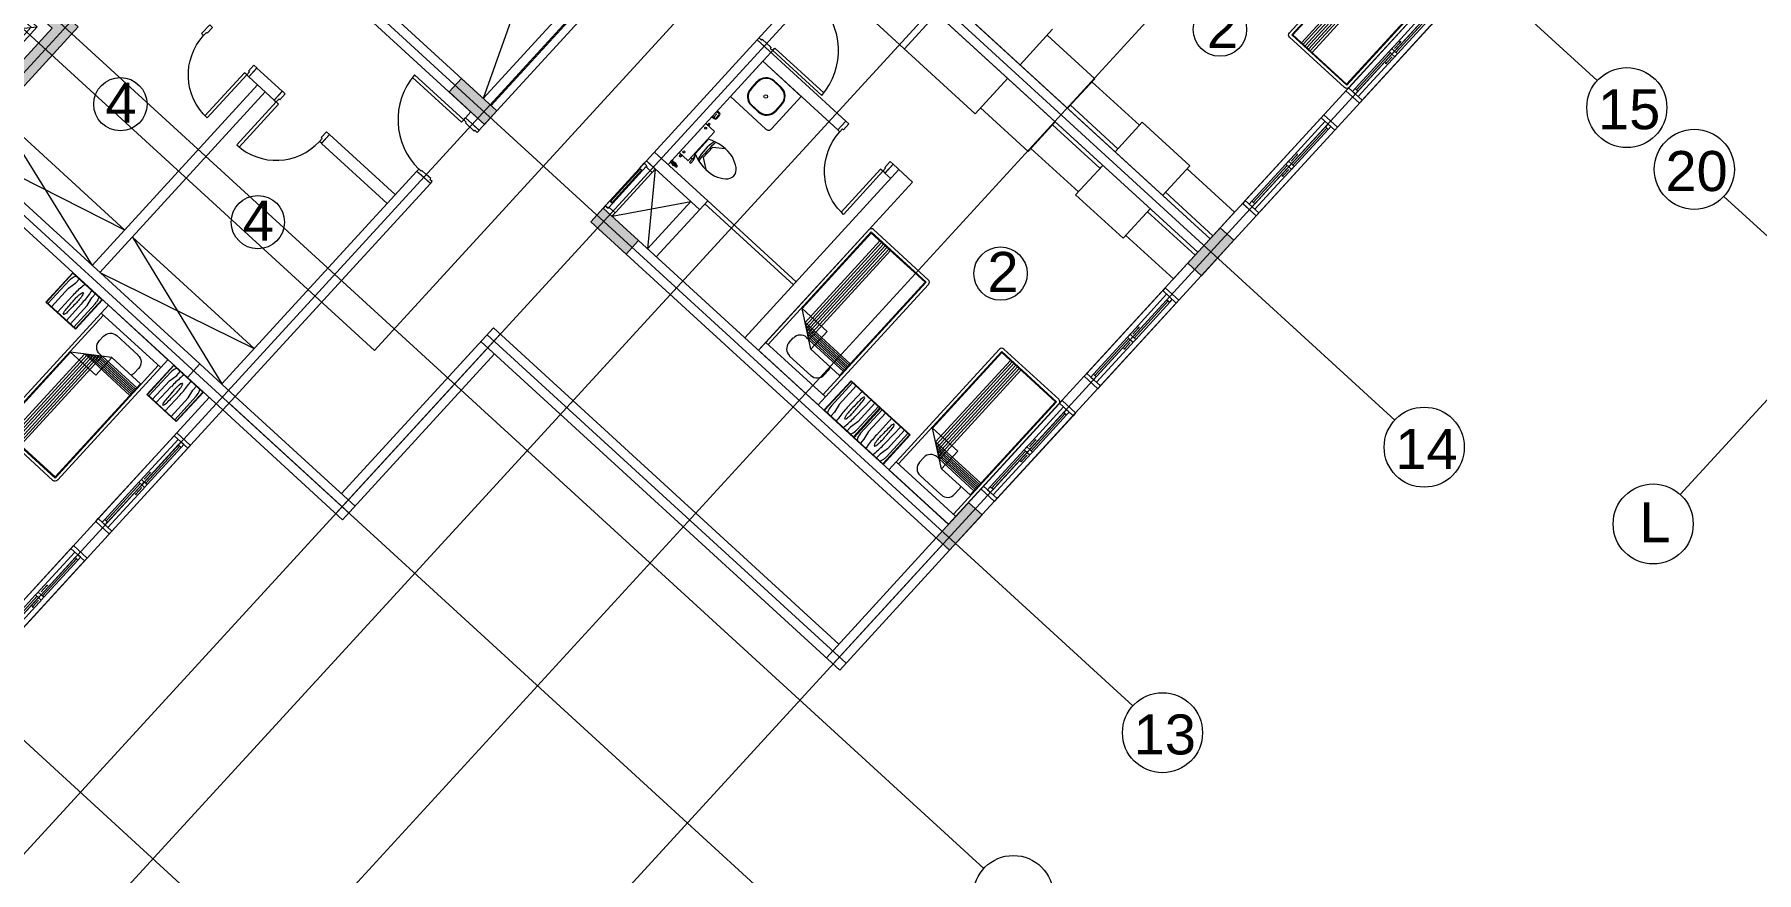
# Model space of a CAD drawing. Header units: metres. Extents: x 750 to 3116, y -341 to 1465.
# Drawn here: x 1608.08 to 1629.59, y 1258.8 to 1269.27 of the extents above; entities that cross this region are included whole.
import ezdxf
from ezdxf.enums import TextEntityAlignment as Align

# ---------------------------------------------------------------- set-up
doc = ezdxf.new("R2010")
doc.units = ezdxf.units.M
for name, color, linetype, lineweight in [('A-Door', 254, 'Continuous', 5), ('Bathroom Door', 252, 'Continuous', 5), ('Bathroom fur', 252, 'Continuous', 5), ('Centre Line', 7, 'Continuous', 13), ('Column', 50, 'Continuous', 20), ('Cutout', 153, 'Continuous', 5), ('Door', 253, 'Continuous', 5), ('Furniture', 44, 'Continuous', 5), ('GUIDE LINE', 7, 'Continuous', 5), ('Hatch', 251, 'Continuous', 5), ('Hidden line', 251, 'Continuous', 5), ('Interior wall', 31, 'Continuous', 13), ('Inverted beam', 252, 'Continuous', 5), ('Railing', 190, 'Continuous', 5), ('Wall ext', 20, 'Continuous', 18), ('WINDOW', 33, 'Continuous', 5)]:
    doc.layers.add(name, color=color, linetype=linetype, lineweight=lineweight)
doc.layers.add('Text', color=7, linetype='Continuous')
doc.styles.get("Standard").update_dxf_attribs({"font": 'arial.ttf'})
doc.styles.add('TEXT-DET', font='simplex.shx', dxfattribs={"width": 0.7})

# ---------------------------------------------------------------- blocks, each defined once
blk = doc.blocks.new('Water Closet')
at = {"layer": 'Bathroom fur', "linetype": 'Continuous', "lineweight": -3}
for p, q in [((1886.331, 447.871), (1886.35, 447.871)), ((1886.364, 447.861), (1886.349, 447.87)), ((1886.364, 447.861), (1886.355, 447.877)), ((1886.364, 447.861), (1886.364, 447.879)), ((1886.364, 447.861), (1886.364, 447.879)), ((1886.364, 447.861), (1886.364, 447.879)), ((1886.364, 447.861), (1886.364, 447.879)), ((1886.364, 447.861), (1886.364, 447.879)), ((1886.364, 447.861), (1886.364, 447.879)), ((1886.364, 447.861), (1886.364, 447.879)), ((1886.364, 447.861), (1886.364, 447.879)), ((1886.364, 447.861), (1886.364, 447.879)), ((1886.364, 447.861), (1886.364, 447.879)), ((1886.364, 447.861), (1886.364, 447.879)), ((1886.364, 447.861), (1886.364, 447.879)), ((1886.364, 447.861), (1886.373, 447.877)), ((1886.364, 447.861), (1886.379, 447.87)), ((1886.378, 447.871), (1886.416, 447.871)), ((1886.416, 447.851), (1886.416, 447.871)), ((1886.331, 447.851), (1886.35, 447.851)), ((1886.364, 447.861), (1886.346, 447.861)), ((1886.364, 447.861), (1886.349, 447.853)), ((1886.364, 447.861), (1886.355, 447.846)), ((1886.364, 447.861), (1886.381, 447.861)), ((1886.364, 447.861), (1886.379, 447.853)), ((1886.364, 447.861), (1886.373, 447.846)), ((1886.364, 447.861), (1886.364, 447.844)), ((1886.378, 447.851), (1886.416, 447.851))]:
    blk.add_line(p, q, dxfattribs=at)
at = {"layer": 'Bathroom fur', "linetype": 'ByBlock'}
for p, q in [((1886.217, 447.662), (1886.217, 447.713)), ((1886.239, 447.713), (1886.217, 447.713)), ((1886.217, 447.662), (1886.232, 447.625)), ((1886.239, 447.608), (1886.239, 447.713)), ((1886.239, 447.666), (1886.264, 447.666)), ((1886.264, 447.23), (1886.264, 447.703)), ((1886.407, 447.713), (1886.274, 447.713)), ((1886.39, 447.724), (1886.365, 447.724)), ((1886.365, 447.724), (1886.365, 447.715)), ((1886.39, 447.715), (1886.365, 447.715)), ((1886.387, 447.744), (1886.368, 447.744)), ((1886.368, 447.744), (1886.368, 447.724)), ((1886.387, 447.744), (1886.387, 447.724)), ((1886.39, 447.724), (1886.39, 447.715)), ((1886.416, 447.23), (1886.416, 447.703)), ((1886.152, 447.554), (1886.027, 447.644)), ((1886.152, 447.379), (1886.152, 447.554)), ((1886.232, 447.625), (1886.239, 447.625)), ((1886.239, 447.608), (1886.264, 447.608)), ((1886.256, 447.343), (1886.256, 447.59)), ((1886.152, 447.379), (1886.027, 447.288)), ((1886.407, 447.22), (1886.274, 447.22)), ((1886.365, 447.208), (1886.365, 447.218)), ((1886.39, 447.218), (1886.365, 447.218)), ((1886.39, 447.208), (1886.365, 447.208)), ((1886.368, 447.189), (1886.368, 447.208)), ((1886.387, 447.189), (1886.368, 447.189)), ((1886.387, 447.189), (1886.387, 447.208)), ((1886.39, 447.208), (1886.39, 447.218))]:
    blk.add_line(p, q, dxfattribs=at)
at = {"layer": 'Bathroom fur'}
for p, q in [((1886.356, 447.031), (1886.356, 447.081)), ((1886.366, 447.031), (1886.366, 447.081)), ((1886.416, 447.106), (1886.381, 447.106)), ((1886.416, 447.096), (1886.381, 447.096)), ((1886.416, 447.016), (1886.381, 447.016)), ((1886.416, 447.006), (1886.381, 447.006))]:
    blk.add_line(p, q, dxfattribs=at)
at = {"layer": 'Bathroom fur', "linetype": 'Continuous', "lineweight": -3}
blk.add_circle((1886.364, 447.861), 0.0175, dxfattribs=at)
at = {"layer": 'Bathroom fur', "linetype": 'ByBlock'}
for centre in [(1886.378, 447.669), (1886.378, 447.264)]:
    blk.add_circle(centre, 0.0123, dxfattribs=at)
at = {"layer": 'Bathroom fur', "linetype": 'Continuous', "lineweight": -3}
blk.add_arc((1886.331, 447.861), 0.01, 90.002, 270, dxfattribs=at)
at = {"layer": 'Bathroom fur', "linetype": 'ByBlock'}
for centre, radius, start, end in [((1886.274, 447.703), 0.00987, 90, 180), ((1886.407, 447.703), 0.00987, 0, 90), ((1885.835, 447.467), 0.119, 126.3794, 233.6206), ((1886.035, 447.208), 0.446, 109.2942, 127.2549), ((1886.017, 447.095), 0.55, 64.2321, 103.6755), ((1884.672, 447.479), 1.501, 353.4552, 5.5271), ((1885.552, 447.472), 0.65, 345.9276, 13.0204), ((1886.041, 447.728), 0.451, 232.2382, 250.1051), ((1886.017, 447.838), 0.55, 256.3245, 295.7679), ((1886.274, 447.23), 0.00987, 180, 270), ((1886.407, 447.23), 0.00987, 270, 0)]:
    blk.add_arc(centre, radius, start, end, dxfattribs=at)
at = {"layer": 'Bathroom fur'}
for centre, radius, start, end in [((1886.381, 447.081), 0.025, 90, 180), ((1886.381, 447.031), 0.025, 180, 270), ((1886.381, 447.081), 0.015, 90, 180), ((1886.381, 447.031), 0.015, 180, 270)]:
    blk.add_arc(centre, radius, start, end, dxfattribs=at)
at = {"layer": 'Bathroom fur', "style": 'TEXT-DET', "width": 0.6}
blk.add_text('1', height=0.06, dxfattribs=at).set_placement((1886.394, 447.07), align=Align.MIDDLE)
blk = doc.blocks.new('Bed')
at = {"layer": 'Furniture', "linetype": 'Continuous'}
for p, q in [((1878.327, 465.952), (1879.337, 465.952)), ((1878.327, 465.817), (1878.327, 465.952)), ((1879.337, 465.952), (1879.337, 465.817)), ((1879.337, 465.817), (1878.327, 465.817)), ((1878.327, 463.909), (1878.327, 465.817)), ((1878.367, 463.909), (1878.367, 465.817)), ((1878.642, 465.742), (1879.002, 465.742)), ((1879.297, 465.817), (1879.297, 463.909)), ((1879.337, 465.817), (1879.337, 463.909)), ((1878.525, 465.544), (1878.525, 465.624)), ((1879.12, 465.624), (1879.12, 465.544)), ((1878.377, 465.499), (1878.862, 465.499)), ((1878.377, 463.919), (1878.377, 465.499)), ((1878.962, 465.429), (1878.377, 465.429)), ((1878.992, 465.407), (1878.377, 465.407)), ((1879.022, 465.386), (1878.377, 465.386)), ((1879.052, 465.365), (1878.377, 465.365)), ((1879.082, 465.344), (1878.377, 465.344)), ((1879.112, 465.323), (1878.377, 465.323)), ((1879.142, 465.302), (1878.377, 465.302)), ((1878.862, 465.499), (1879.287, 465.199)), ((1878.862, 465.199), (1878.862, 465.499)), ((1878.962, 463.919), (1878.962, 465.429)), ((1879.002, 465.427), (1878.965, 465.427)), ((1878.992, 463.919), (1878.992, 465.407)), ((1879.022, 463.919), (1879.022, 465.386)), ((1879.052, 463.919), (1879.052, 465.365)), ((1879.082, 463.919), (1879.082, 465.344)), ((1879.112, 463.919), (1879.112, 465.323)), ((1879.142, 463.919), (1879.142, 465.302)), ((1879.287, 465.199), (1878.862, 465.199)), ((1879.287, 465.199), (1879.287, 463.919)), ((1879.297, 463.909), (1878.367, 463.909)), ((1879.297, 463.869), (1878.367, 463.869)), ((1879.287, 463.919), (1878.377, 463.919))]:
    blk.add_line(p, q, dxfattribs=at)
for centre, radius, start, end in [((1878.642, 465.624), 0.117, 90, 180), ((1879.002, 465.624), 0.117, 360, 90), ((1878.642, 465.544), 0.117, 180.0006, 202.5189), ((1879.002, 465.544), 0.117, 270, 0), ((1878.367, 463.909), 0.04, 180, 270), ((1879.297, 463.909), 0.04, 270, 0)]:
    blk.add_arc(centre, radius, start, end, dxfattribs=at)
blk = doc.blocks.new('Nightstand')
at = {"layer": 'Furniture'}
for p, q in [((1879.838, 464.54), (1879.838, 464.04)), ((1880.338, 464.54), (1879.838, 464.54)), ((1879.843, 464.535), (1879.843, 464.045)), ((1880.333, 464.535), (1879.843, 464.535)), ((1879.869, 464.442), (1879.871, 464.467)), ((1879.869, 464.045), (1879.869, 464.442)), ((1879.929, 464.358), (1879.951, 464.469)), ((1879.951, 464.469), (1879.951, 464.535)), ((1880.074, 464.444), (1880.068, 464.44)), ((1880.08, 464.44), (1880.074, 464.444)), ((1880.226, 464.469), (1880.226, 464.535)), ((1880.248, 464.358), (1880.226, 464.469)), ((1880.308, 464.442), (1880.305, 464.467)), ((1880.308, 464.045), (1880.308, 464.442)), ((1880.333, 464.045), (1880.333, 464.535)), ((1880.338, 464.04), (1880.338, 464.54)), ((1879.929, 464.045), (1879.929, 464.358)), ((1879.997, 464.32), (1879.991, 464.045)), ((1880.147, 464.32), (1880.147, 464.045)), ((1880.248, 464.045), (1880.248, 464.358)), ((1879.838, 464.04), (1880.338, 464.04)), ((1879.843, 464.045), (1880.333, 464.045)), ((1880.068, 464.081), (1880.074, 464.077)), ((1880.074, 464.077), (1880.08, 464.081))]:
    blk.add_line(p, q, dxfattribs=at)
for centre, radius, start, end in [((1880.021, 464.452), 0.15, 146.5657, 174.2856), ((1881.576, 464.32), 1.578, 174.0179, 180), ((1880.825, 464.399), 0.823, 170.5074, 174.0179), ((1880.197, 464.382), 0.142, 155.8434, 169.4757), ((1879.951, 464.382), 0.142, 10.5243, 24.1566), ((1879.315, 464.399), 0.828, 5.9821, 9.4446), ((1878.564, 464.32), 1.583, 0, 5.9821), ((1880.156, 464.452), 0.15, 5.7144, 33.4343), ((1880.715, 464.32), 0.664, 175.5997, 180), ((1880.715, 464.32), 0.664, 180, 184.4003), ((1880.395, 464.345), 0.343, 169.4757, 175.5997), ((1886.298, 464.381), 6.246, 181.0259, 182.4606), ((1879.753, 464.345), 0.343, 4.4003, 10.5243), ((1873.85, 464.381), 6.246, 357.5394, 358.9741), ((1879.433, 464.32), 0.664, 0, 4.4003), ((1879.433, 464.32), 0.664, 355.5997, 0), ((1880.197, 464.139), 0.142, 190.5243, 204.1566), ((1879.951, 464.139), 0.142, 335.8434, 349.4757)]:
    blk.add_arc(centre, radius, start, end, dxfattribs=at)
blk = doc.blocks.new('Wash bashin')
at = {"layer": 'Bathroom fur', "ltscale": 0.35}
for p, q in [((1884.067, 437.333), (1884.067, 437.883)), ((1884.117, 437.933), (1884.717, 437.933)), ((1884.717, 437.333), (1884.717, 437.933)), ((1884.067, 437.333), (1884.717, 437.333))]:
    blk.add_line(p, q, dxfattribs=at)
at = {"layer": 'Bathroom fur'}
for p, q in [((1884.327, 437.838), (1884.447, 437.838)), ((1884.327, 437.83), (1884.447, 437.83)), ((1884.177, 437.568), (1884.177, 437.688)), ((1884.185, 437.568), (1884.185, 437.688)), ((1884.589, 437.688), (1884.589, 437.568)), ((1884.597, 437.688), (1884.597, 437.568)), ((1884.447, 437.426), (1884.327, 437.426)), ((1884.447, 437.418), (1884.327, 437.418))]:
    blk.add_line(p, q, dxfattribs=at)
blk.add_circle((1884.392, 437.633), 0.0225, dxfattribs=at)
at = {"layer": 'Bathroom fur', "ltscale": 0.35}
blk.add_arc((1884.117, 437.883), 0.05, 90, 180, dxfattribs=at)
at = {"layer": 'Bathroom fur'}
for centre, radius, start, end in [((1884.327, 437.688), 0.15, 90, 180), ((1884.327, 437.688), 0.142, 90, 180), ((1884.447, 437.688), 0.15, 0, 90), ((1884.447, 437.688), 0.142, 0, 90), ((1884.327, 437.568), 0.15, 180, 270), ((1884.327, 437.568), 0.142, 180, 270), ((1884.447, 437.568), 0.15, 270, 0), ((1884.447, 437.568), 0.142, 270, 0)]:
    blk.add_arc(centre, radius, start, end, dxfattribs=at)
blk = doc.blocks.new('Door 900')
at = {"layer": 'A-Door'}
for points in [[(29934124, 12198491), (29934164, 12198491), (29934164, 12198476), (29934239, 12198476), (29934314, 12198476), (29934314, 12198491), (29934354, 12198491), (29934354, 12198524), (29934239, 12198524), (29934124, 12198524)], [(29934164, 12197672), (29934314, 12197672), (29934314, 12197658), (29934354, 12197658), (29934354, 12197624), (29934239, 12197624), (29934124, 12197624), (29934124, 12197658), (29934164, 12197658)]]:
    blk.add_lwpolyline(points, close=True, dxfattribs=at)
blk.add_lwpolyline([(29935187, 12197658), (29934354, 12197658), (29934354, 12197698), (29935185, 12197698)], dxfattribs=at)
blk.add_arc((29934327, 12197631), 860, 1.7769, 88.2024, dxfattribs=at)
blk = doc.blocks.new('Door1')
at = {"layer": 'Bathroom Door'}
for p, q in [((1900.586, 444.886), (1899.856, 444.886)), ((1900.586, 444.846), (1899.857, 444.846))]:
    blk.add_line(p, q, dxfattribs=at)
for points in [[(1900.736, 444.921), (1900.586, 444.921), (1900.586, 444.886), (1900.636, 444.886), (1900.636, 444.871), (1900.736, 444.871), (1900.736, 444.921)], [(1900.586, 444.886), (1900.586, 444.846)], [(1900.736, 444.121), (1900.586, 444.121), (1900.586, 444.156), (1900.636, 444.156), (1900.636, 444.171), (1900.736, 444.171), (1900.736, 444.121)]]:
    blk.add_lwpolyline(points, dxfattribs=at)
blk.add_arc((1900.586, 444.886), 0.73, 180, 270, dxfattribs=at)
blk = doc.blocks.new('WINODO1')
at = {"layer": 'WINDOW', "linetype": 'Continuous'}
for p, q in [((2471212540, 936769700), (2471212491, 936769700)), ((2471212491, 936769700), (2471212491, 936769470)), ((2471212540, 936769700), (2471212540, 936769470)), ((2471213991, 936769700), (2471213943, 936769700)), ((2471213943, 936769700), (2471213943, 936769470)), ((2471213991, 936769700), (2471213991, 936769470)), ((2471212540, 936769470), (2471212491, 936769470)), ((2471213991, 936769470), (2471213943, 936769470))]:
    blk.add_line(p, q, dxfattribs=at)
at = {"layer": 'WINDOW'}
for p, q in [((2471212540, 936769700), (2471213943, 936769700)), ((2471213241, 936769537), (2471212540, 936769537)), ((2471212588, 936769633), (2471213217, 936769633)), ((2471212588, 936769585), (2471213217, 936769585)), ((2471213193, 936769561), (2471213089, 936769561)), ((2471213241, 936769633), (2471213943, 936769633)), ((2471213266, 936769585), (2471213895, 936769585)), ((2471213266, 936769537), (2471213895, 936769537)), ((2471213290, 936769609), (2471213394, 936769609)), ((2471212540, 936769470), (2471213943, 936769470))]:
    blk.add_line(p, q, dxfattribs=at)
at = {"layer": 'WINDOW', "color": 4}
blk.add_line((2471212588, 936769609), (2471213217, 936769609), dxfattribs=at)
at = {"layer": 'WINDOW', "color": 4, "true_color": 0x1fffff}
blk.add_line((2471213266, 936769561), (2471213895, 936769561), dxfattribs=at)
at = {"layer": 'WINDOW'}
for points in [[(2471212540, 936769585), (2471212588, 936769585), (2471212588, 936769633), (2471212540, 936769633)], [(2471213076, 936769561), (2471213089, 936769568), (2471213089, 936769554)], [(2471213217, 936769585), (2471213266, 936769585), (2471213266, 936769633), (2471213217, 936769633)], [(2471213217, 936769537), (2471213266, 936769537), (2471213266, 936769585), (2471213217, 936769585)], [(2471213406, 936769609), (2471213394, 936769616), (2471213394, 936769602)], [(2471213895, 936769537), (2471213943, 936769537), (2471213943, 936769585), (2471213895, 936769585)]]:
    blk.add_lwpolyline(points, close=True, dxfattribs=at)
blk = doc.blocks.new('700mm Door')
at = {"layer": 'Door'}
for points in [[(11493508.327, 4446107.926), (11493508.287, 4446107.926), (11493508.287, 4446107.776), (11493508.344, 4446107.776), (11493508.344, 4446107.868), (11493508.344, 4446107.88), (11493508.327, 4446107.88)], [(11493508.327, 4446107.88), (11493508.413, 4446107.88), (11493508.413, 4446107.926), (11493508.327, 4446107.926)], [(11493508.413, 4446107.891), (11493508.961, 4446107.891), (11493508.961, 4446107.914), (11493508.413, 4446107.914)], [(11493509.047, 4446107.88), (11493508.961, 4446107.88), (11493508.961, 4446107.926), (11493509.047, 4446107.926)], [(11493509.047, 4446107.926), (11493509.047, 4446107.88), (11493509.03, 4446107.88), (11493509.03, 4446107.868), (11493509.03, 4446107.776), (11493509.087, 4446107.776), (11493509.087, 4446107.926)]]:
    blk.add_lwpolyline(points, close=True, dxfattribs=at)
at = {"layer": 'Door', "color": 1}
blk.add_lwpolyline([(11493508.413, 4446107.88), (11493508.961, 4446107.88), (11493508.961, 4446107.926), (11493508.413, 4446107.926)], close=True, dxfattribs=at)
blk = doc.blocks.new('lift1')
at = {"layer": 'Hatch', "transparency": 33554687}
h = blk.add_hatch(color=256, dxfattribs=at)
h.dxf.hatch_style = 1
h.paths.add_polyline_path([(29921053, 12204431), (29920354, 12203626), (29920180, 12203777), (29920729, 12204408), (29919333, 12205622), (29919104, 12205358), (29918930, 12205509), (29919310, 12205946)])
h.paths.add_polyline_path([(29920180, 12203777), (29920354, 12203626), (29919768, 12202951), (29918024, 12204467), (29918405, 12204905), (29918579, 12204754), (29918349, 12204489), (29919745, 12203276)])
at = {"lineweight": 5}
for p, q in [((29919536, 12203651), (29919330, 12205430)), ((29920333, 12204556), (29918533, 12204526)), ((29920311, 12204167), (29919926, 12203735)), ((29920353, 12204131), (29920272, 12204201)), ((29919968, 12203699), (29919886, 12203770))]:
    blk.add_line(p, q, dxfattribs=at)
for p, q in [((29919194, 12205280), (29919238, 12205241)), ((29918669, 12204676), (29918707, 12204643))]:
    blk.add_line(p, q)
for points in [[(29920333, 12204556), (29919330, 12205430), (29918533, 12204526), (29919536, 12203651)], [(29920182, 12204188), (29919887, 12203861), (29920056, 12203714), (29920350, 12204041)]]:
    blk.add_lwpolyline(points, close=True, dxfattribs=at)
blk.add_lwpolyline([(29918707, 12204643), (29918610, 12204531), (29919531, 12203728), (29920256, 12204550), (29919335, 12205353), (29919238, 12205241)], dxfattribs=at)
at = {"layer": 'Column'}
blk.add_lwpolyline([(29918930, 12205509), (29919310, 12205946), (29921053, 12204431), (29919768, 12202951), (29918024, 12204467), (29918405, 12204905), (29918579, 12204754), (29918349, 12204489), (29919745, 12203276), (29920729, 12204408), (29919333, 12205622), (29919104, 12205358), (29918930, 12205509)], dxfattribs=at)

msp = doc.modelspace()

# ---------------------------------------------------------------- hatches: boundary and pattern name
at = {"layer": 'Hatch', "transparency": 33554687}
h = msp.add_hatch(color=256, dxfattribs=at)
h.dxf.hatch_style = 1
h.paths.add_polyline_path([(1646.175, 1258.901), (1646.005, 1259.057), (1645.846, 1258.883), (1645.755, 1258.784), (1645.6, 1258.614), (1645.769, 1258.459)])
h.paths.add_polyline_path([(1641.884, 1262.33), (1641.441, 1262.735), (1641.286, 1262.566), (1641.728, 1262.16)])
h.paths.add_polyline_path([(1645.004, 1266.285), (1644.835, 1266.44), (1644.43, 1265.998), (1644.599, 1265.842)])
h.paths.add_polyline_path([(1649.318, 1262.334), (1649.149, 1262.489), (1648.743, 1262.046), (1648.913, 1261.891)])
h.paths.add_polyline_path([(1652.587, 1265.902), (1652.417, 1266.057), (1652.384, 1266.021), (1652.292, 1265.921), (1652.012, 1265.615), (1652.182, 1265.46)])
h.paths.add_polyline_path([(1655.856, 1269.471), (1655.686, 1269.626), (1655.281, 1269.183), (1655.45, 1269.028)])
h.paths.add_polyline_path([(1659.124, 1273.039), (1658.955, 1273.194), (1658.921, 1273.158), (1658.83, 1273.058), (1658.549, 1272.752), (1658.719, 1272.597)])
h.paths.add_polyline_path([(1661.826, 1276.876), (1661.67, 1276.707), (1662.113, 1276.302), (1662.268, 1276.471)])
h.paths.add_polyline_path([(1657.785, 1280.578), (1657.629, 1280.408), (1658.072, 1280.003), (1658.227, 1280.173)])
h.paths.add_polyline_path([(1652.746, 1278.631), (1652.591, 1278.461), (1653.033, 1278.056), (1653.189, 1278.225)])
h.paths.add_polyline_path([(1654.516, 1277.009), (1654.361, 1276.84), (1654.803, 1276.435), (1654.958, 1276.604)])
h.paths.add_polyline_path([(1650.045, 1274.793), (1649.875, 1274.948), (1649.47, 1274.506), (1649.64, 1274.351)])
h.paths.add_polyline_path([(1651.542, 1273.422), (1651.372, 1273.577), (1650.967, 1273.135), (1651.137, 1272.98)])
h.paths.add_polyline_path([(1647.979, 1269.872), (1647.823, 1269.703), (1648.266, 1269.297), (1648.421, 1269.467)])
h.paths.add_polyline_path([(1646.209, 1271.493), (1646.053, 1271.324), (1646.496, 1270.919), (1646.651, 1271.088), (1646.541, 1271.189)])
h.paths.add_polyline_path([(1647.245, 1283.669), (1647.076, 1283.825), (1646.67, 1283.382), (1646.84, 1283.227), (1646.999, 1283.4), (1647.09, 1283.5)])
h.paths.add_polyline_path([(1644.101, 1280.237), (1643.932, 1280.393), (1643.527, 1279.95), (1643.696, 1279.795)])
h.paths.add_polyline_path([(1640.833, 1276.669), (1640.663, 1276.824), (1640.258, 1276.382), (1640.427, 1276.226)])
h.paths.add_polyline_path([(1637.689, 1273.237), (1637.519, 1273.392), (1637.114, 1272.95), (1637.284, 1272.794)])
h.paths.add_polyline_path([(1643.632, 1267.792), (1643.463, 1267.948), (1643.058, 1267.505), (1643.227, 1267.35)])
h.paths.add_polyline_path([(1634.17, 1269.395), (1634.001, 1269.551), (1633.595, 1269.108), (1633.765, 1268.953)])
h.paths.add_polyline_path([(1640.114, 1263.951), (1639.944, 1264.106), (1639.539, 1263.664), (1639.709, 1263.509)])
h.paths.add_polyline_path([(1631.152, 1266.1), (1630.982, 1266.255), (1630.577, 1265.812), (1630.746, 1265.657)])
h.paths.add_polyline_path([(1636.403, 1260.788), (1636.247, 1260.618), (1636.69, 1260.213), (1636.845, 1260.383)])
h.paths.add_polyline_path([(1636.008, 1280.837), (1635.839, 1280.992), (1635.433, 1280.55), (1635.603, 1280.395)])
h.paths.add_polyline_path([(1632.989, 1277.541), (1632.82, 1277.697), (1632.415, 1277.254), (1632.584, 1277.099)])
h.paths.add_polyline_path([(1628.506, 1281.648), (1628.101, 1281.206), (1628.27, 1281.05), (1628.676, 1281.493)])
h.paths.add_polyline_path([(1631.525, 1284.944), (1631.369, 1284.774), (1631.812, 1284.369), (1631.967, 1284.538)])
h.paths.add_polyline_path([(1626.486, 1282.996), (1626.331, 1282.827), (1626.773, 1282.421), (1626.929, 1282.591)])
h.paths.add_polyline_path([(1623.218, 1279.428), (1623.062, 1279.258), (1623.505, 1278.853), (1623.66, 1279.022)])
h.paths.add_polyline_path([(1619.143, 1283.411), (1618.973, 1283.566), (1618.568, 1283.124), (1618.738, 1282.968)])
h.paths.add_polyline_path([(1622.117, 1286.998), (1621.962, 1286.829), (1622.404, 1286.423), (1622.56, 1286.593)])
h.paths.add_polyline_path([(1615.874, 1279.842), (1615.705, 1279.998), (1615.299, 1279.555), (1615.469, 1279.4)])
h.paths.add_polyline_path([(1612.731, 1276.41), (1612.561, 1276.566), (1612.156, 1276.123), (1612.325, 1275.968)])
h.paths.add_polyline_path([(1617.203, 1272.314), (1616.798, 1271.871), (1616.967, 1271.716), (1617.373, 1272.158)])
h.paths.add_polyline_path([(1619.949, 1275.859), (1619.794, 1275.69), (1620.236, 1275.284), (1620.391, 1275.454), (1620.281, 1275.555)])
h.paths.add_polyline_path([(1626.327, 1270.268), (1626.157, 1270.423), (1625.752, 1269.981), (1625.922, 1269.825)])
h.paths.add_polyline_path([(1621.719, 1274.238), (1621.563, 1274.069), (1622.006, 1273.663), (1622.161, 1273.833)])
h.paths.add_polyline_path([(1624.987, 1277.807), (1624.832, 1277.637), (1625.274, 1277.232), (1625.43, 1277.401)])
h.paths.add_polyline_path([(1629.301, 1273.855), (1628.896, 1273.413), (1629.066, 1273.257), (1629.471, 1273.7)])
h.paths.add_polyline_path([(1623.058, 1266.699), (1622.889, 1266.855), (1622.483, 1266.412), (1622.653, 1266.257)])
h.paths.add_polyline_path([(1619.915, 1263.267), (1619.745, 1263.423), (1619.34, 1262.98), (1619.509, 1262.825)])
h.paths.add_polyline_path([(1615.181, 1267.101), (1615.026, 1266.931), (1615.468, 1266.526), (1615.624, 1266.696)])
h.paths.add_polyline_path([(1618.745, 1270.651), (1618.575, 1270.806), (1618.17, 1270.364), (1618.339, 1270.208)])
h.paths.add_polyline_path([(1613.411, 1268.722), (1613.256, 1268.553), (1613.699, 1268.147), (1613.854, 1268.317)])
h.paths.add_polyline_path([(1609.042, 1272.724), (1608.887, 1272.555), (1609.329, 1272.149), (1609.485, 1272.319)])
h.paths.add_polyline_path([(1605.774, 1269.156), (1605.618, 1268.986), (1606.061, 1268.581), (1606.216, 1268.75)])

# ---------------------------------------------------------------- linework, layer by layer
at = {"layer": 'Bathroom fur'}
for p, q in [((1616.453, 1267.157), (1617.559, 1266.144)), ((1616.487, 1267.194), (1617.593, 1266.181))]:
    msp.add_line(p, q, dxfattribs=at)
at = {"layer": 'Centre Line', "color": 30, "true_color": 0xf26722}
for p, q in [((1625.068, 1264.452), (1594.365, 1292.575)), ((1628.773, 1291.533), (1601.684, 1261.959)), ((1652.455, 1289.528), (1628.635, 1263.523)), ((1621.799, 1260.883), (1591.097, 1289.006)), ((1632.139, 1288.449), (1605.05, 1258.876)), ((1633.636, 1287.078), (1606.547, 1257.504)), ((1619.935, 1258.848), (1589.233, 1286.971)), ((1634.543, 1286.247), (1607.454, 1256.674)), ((1618.531, 1257.315), (1587.828, 1285.438)), ((1636.077, 1284.843), (1608.988, 1255.269)), ((1637.95, 1283.127), (1610.861, 1253.553)), ((1615.262, 1253.746), (1584.559, 1281.869)), ((1627.599, 1268.696), (1613.29, 1281.803)), ((1644.79, 1252.949), (1629.18, 1267.248))]:
    msp.add_line(p, q, dxfattribs=at)
at = {"layer": 'Centre Line', "color": 3, "true_color": 0x1fff1f}
msp.add_lwpolyline([(1589.677, 1286.066), (1612.323, 1265.323), (1624.767, 1278.909), (1647.479, 1258.105)], dxfattribs=at)
at = {"layer": 'Centre Line', "color": 30, "true_color": 0xf26722}
for centre in [(1627.968, 1268.358), (1628.811, 1267.586), (1625.437, 1264.114), (1628.297, 1263.154), (1622.168, 1260.545), (1620.304, 1258.511)]:
    msp.add_circle(centre, 0.5, dxfattribs=at)
at = {"layer": 'Column'}
for points in [[(1613.699, 1268.147), (1613.256, 1268.553), (1613.411, 1268.722), (1613.854, 1268.317), (1613.699, 1268.147)], [(1615.468, 1266.526), (1615.026, 1266.931), (1615.181, 1267.101), (1615.624, 1266.696), (1615.468, 1266.526)], [(1622.483, 1266.412), (1622.889, 1266.855), (1623.058, 1266.699), (1622.653, 1266.257), (1622.483, 1266.412)], [(1610.43, 1264.579), (1609.987, 1264.984), (1610.143, 1265.154), (1610.585, 1264.748), (1610.43, 1264.579)], [(1619.34, 1262.98), (1619.745, 1263.423), (1619.915, 1263.267), (1619.509, 1262.825), (1619.34, 1262.98)]]:
    msp.add_lwpolyline(points, dxfattribs=at)
at = {"layer": 'Cutout'}
for p, q in [((1615.352, 1273.195), (1613.684, 1268.472)), ((1615.832, 1267.59), (1615.734, 1266.594)), ((1615.292, 1267), (1616.275, 1267.184))]:
    msp.add_line(p, q, dxfattribs=at)
at = {"layer": 'Cutout', "ltscale": 0.02}
for p, q in [((1607.624, 1268.274), (1608.799, 1266.385)), ((1609.204, 1266.827), (1607.219, 1267.832)), ((1609.3, 1266.739), (1610.416, 1264.904)), ((1608.895, 1266.297), (1610.821, 1265.346))]:
    msp.add_line(p, q, dxfattribs=at)
at = {"layer": 'Furniture'}
msp.add_line((1618.059, 1269.902), (1619.829, 1268.281), dxfattribs=at)
for points in [[(1622.764, 1266.718), (1618.62, 1270.514), (1619.025, 1270.957)], [(1622.608, 1266.549), (1618.464, 1270.345), (1618.059, 1269.902)], [(1618.944, 1269.092), (1619.349, 1269.534)], [(1620.795, 1269.336), (1620.389, 1268.893)], [(1620.727, 1269.262), (1621.321, 1268.718), (1620.983, 1268.349)], [(1619.829, 1268.281), (1620.234, 1268.724)], [(1621.287, 1268.681), (1621.881, 1268.138)], [(1619.896, 1268.355), (1620.49, 1267.811), (1620.828, 1268.18)], [(1621.017, 1268.386), (1621.61, 1267.843)], [(1620.828, 1268.18), (1620.794, 1268.143), (1621.387, 1267.599), (1621.421, 1267.636)], [(1621.577, 1267.806), (1621.914, 1268.174), (1622.508, 1267.631), (1622.17, 1267.262)], [(1620.524, 1267.848), (1621.117, 1267.304)], [(1621.421, 1267.636), (1621.083, 1267.267), (1621.677, 1266.724), (1622.015, 1267.092)], [(1622.474, 1267.594), (1623.068, 1267.05), (1622.764, 1266.718)], [(1622.204, 1267.299), (1622.798, 1266.755)], [(1622.015, 1267.092), (1621.981, 1267.055), (1622.575, 1266.512)], [(1621.711, 1266.761), (1622.304, 1266.217), (1622.608, 1266.549)]]:
    msp.add_lwpolyline(points, dxfattribs=at)
at = {"layer": 'GUIDE LINE'}
for centre in [(1622.886, 1269.332), (1609.151, 1268.4), (1610.868, 1266.926), (1620.145, 1266.283)]:
    msp.add_circle(centre, 0.333, dxfattribs=at)
at = {"layer": 'Hidden line'}
for p, q in [((1617.106, 1269.203), (1617.714, 1269.867)), ((1607.624, 1268.274), (1609.204, 1266.827)), ((1615.722, 1267.691), (1615.181, 1267.101)), ((1615.832, 1267.59), (1615.292, 1267)), ((1609.3, 1266.739), (1610.821, 1265.346))]:
    msp.add_line(p, q, dxfattribs=at)
at = {"layer": 'Interior wall'}
for p, q in [((1610.856, 1268.852), (1610.755, 1268.742)), ((1610.856, 1268.852), (1611.173, 1268.562)), ((1610.865, 1268.641), (1608.799, 1266.385)), ((1610.961, 1268.553), (1608.895, 1266.297)), ((1610.755, 1268.742), (1611.072, 1268.451)), ((1611.173, 1268.562), (1611.072, 1268.451)), ((1611.763, 1268.022), (1611.662, 1267.911)), ((1611.662, 1267.911), (1612.482, 1267.16)), ((1611.763, 1268.022), (1612.583, 1267.27))]:
    msp.add_line(p, q, dxfattribs=at)
at = {"layer": 'Inverted beam'}
for p, q in [((1613.684, 1268.472), (1616.798, 1271.871)), ((1613.854, 1268.317), (1616.967, 1271.716)), ((1611.913, 1263.533), (1613.81, 1265.604)), ((1613.81, 1265.604), (1618.124, 1261.653)), ((1613.655, 1265.435), (1618.138, 1261.328)), ((1611.927, 1263.208), (1613.824, 1265.279)), ((1610.585, 1264.748), (1612.082, 1263.377)), ((1610.43, 1264.579), (1611.927, 1263.208)), ((1619.34, 1262.98), (1617.969, 1261.483)), ((1619.509, 1262.825), (1618.138, 1261.328))]:
    msp.add_line(p, q, dxfattribs=at)
at = {"layer": 'Railing'}
for p, q in [((1613.78, 1268.384), (1616.894, 1271.783)), ((1613.854, 1268.317), (1616.967, 1271.716)), ((1613.895, 1265.526), (1611.842, 1263.285)), ((1618.216, 1261.413), (1613.732, 1265.519)), ((1610.508, 1264.664), (1612.004, 1263.292)), ((1618.053, 1261.405), (1619.425, 1262.902))]:
    msp.add_line(p, q, dxfattribs=at)
at = {"layer": 'Wall ext'}
for p, q in [((1619.509, 1262.825), (1629.471, 1273.7)), ((1609.042, 1272.724), (1613.854, 1268.317)), ((1608.887, 1272.555), (1613.699, 1268.147)), ((1618.62, 1270.514), (1622.764, 1266.718)), ((1622.608, 1266.549), (1618.464, 1270.345)), ((1625.877, 1270.117), (1622.764, 1266.718)), ((1617.106, 1269.203), (1615.722, 1267.691)), ((1618.212, 1268.189), (1617.106, 1269.203)), ((1615.993, 1267.646), (1617.276, 1269.047)), ((1606.216, 1268.75), (1610.143, 1265.154)), ((1618.111, 1268.079), (1617.175, 1268.937)), ((1606.061, 1268.581), (1609.987, 1264.984)), ((1624.459, 1268.569), (1624.628, 1268.413)), ((1613.461, 1268.229), (1613.529, 1268.303)), ((1613.461, 1268.229), (1613.631, 1268.074)), ((1613.631, 1268.074), (1613.854, 1268.317)), ((1618.111, 1268.079), (1618.212, 1268.189)), ((1624.182, 1268.267), (1624.352, 1268.111)), ((1616.385, 1267.083), (1615.722, 1267.691)), ((1616.487, 1267.194), (1615.823, 1267.802)), ((1610.416, 1264.904), (1612.854, 1267.565)), ((1612.854, 1267.565), (1613.023, 1267.41)), ((1616.951, 1265.48), (1618.876, 1267.582)), ((1618.701, 1267.539), (1618.802, 1267.649)), ((1618.775, 1267.471), (1618.701, 1267.539)), ((1619.046, 1267.426), (1618.802, 1267.649)), ((1610.585, 1264.748), (1613.023, 1267.41)), ((1617.121, 1265.325), (1619.046, 1267.426)), ((1615.181, 1267.101), (1615.026, 1266.931)), ((1615.181, 1267.101), (1619.495, 1263.15)), ((1615.734, 1266.594), (1616.275, 1267.184)), ((1615.845, 1266.493), (1616.487, 1267.194)), ((1623.169, 1267.161), (1623.339, 1267.005)), ((1615.026, 1266.931), (1619.509, 1262.825)), ((1619.495, 1263.15), (1622.608, 1266.549)), ((1622.203, 1266.106), (1622.373, 1265.951)), ((1621.19, 1265), (1621.36, 1264.845)), ((1610.26, 1264.734), (1607.147, 1261.335)), ((1620.914, 1264.698), (1621.083, 1264.543)), ((1610.43, 1264.579), (1607.161, 1261.01)), ((1609.855, 1264.292), (1610.025, 1264.136)), ((1619.9, 1263.592), (1620.07, 1263.437)), ((1608.842, 1263.186), (1609.011, 1263.03)), ((1608.565, 1262.884), (1608.735, 1262.728))]:
    msp.add_line(p, q, dxfattribs=at)

# ---------------------------------------------------------------- block references
at = {"xscale": -0.001, "yscale": 0.001, "zscale": 0.001, "rotation": 6.515594439841745}
msp.add_blockref('lift1', (32718.293, -7461.366), dxfattribs=at)
at = {"xscale": -1}
for name, p, rotation in [('Bed', (2696.242, -342.193), 317.5109696398859), ('Nightstand', (2681.358, -346.333), 317.5109696396338), ('Bed', (2680.109, -347.103), 317.5109696396338)]:
    msp.add_blockref(name, p, dxfattribs=dict(at, rotation=rotation))
for name, p, rotation in [('Bed', (3317.683, 339.524), 137.5109696398859), ('Bed', (3319.313, 338.031), 137.5109696398859), ('Nightstand', (-90.16, 2192.32), 317.5109696396339), ('Nightstand', (3318.286, 337.057), 137.5109696398859), ('Nightstand', (3318.655, 336.719), 137.5109696398859)]:
    msp.add_blockref(name, p, dxfattribs=dict(rotation=rotation))
at = {"layer": 'A-Door', "xscale": 0.001, "yscale": 0.001, "zscale": 0.001}
for p, rotation in [((-28695.39, 12493.569), 317.5109696396549), ((31926.128, -9956.293), 137.5109696403553)]:
    msp.add_blockref('Door 900', p, dxfattribs=dict(at, rotation=rotation))
at = {"layer": 'Bathroom Door', "xscale": -1}
for p, rotation in [((-1.082, 167.759), 227.5109696395762), ((6.865, 166.555), 227.510969639723)]:
    msp.add_blockref('Door1', p, dxfattribs=dict(at, rotation=rotation))
at = {"layer": 'Bathroom Door', "rotation": 47.5109696395149}
msp.add_blockref('Door1', (655.411, -433.574), dxfattribs=at)
at = {"layer": 'Bathroom fur', "rotation": 137.5109696398859}
for name, p in [('Wash bashin', (3302.374, 318.399)), ('Water Closet', (3309.593, 323.765))]:
    msp.add_blockref(name, p, dxfattribs=at)
at = {"layer": 'Cutout', "rotation": 47.5109696707334}
msp.add_blockref('700mm Door', (-4483074.301, -11477241.891), dxfattribs=at)
at = {"layer": 'WINDOW', "linetype": 'Continuous', "xscale": 0.001, "yscale": 0.001, "zscale": 0.001}
for p, rotation in [((-976773.419, -2453760.197), 47.51096963974634), ((-976774.708, -2453761.605), 47.51096963974634), ((-976776.688, -2453763.766), 47.51096963974634), ((-976777.977, -2453765.174), 47.51096963974634), ((980007.902, 2456292.902), 227.5109696397463), ((980006.613, 2456291.494), 227.5109696397463)]:
    msp.add_blockref('WINODO1', p, dxfattribs=dict(at, rotation=rotation))

# ---------------------------------------------------------------- texts
at = {"layer": 'Text', "color": 30, "true_color": 0xf26722, "char_height": 0.5, "attachment_point": 1}
for s, width, insert in [('2', 3.12418, (1622.723, 1269.603)), ('4', 3.12418, (1608.963, 1268.669)), ('15', 0.83687, (1627.609, 1268.587)), ('20', 0.83687, (1628.451, 1267.815)), ('4', 3.12418, (1610.68, 1267.195)), ('2', 3.12418, (1619.981, 1266.554)), ('14', 0.83687, (1625.077, 1264.343)), ('L', 0.83687, (1628.126, 1263.426)), ('13', 0.83687, (1621.809, 1260.774))]:
    msp.add_mtext_dynamic_manual_height_columns(s, width=width, gutter_width=12.5, heights=[0], dxfattribs=dict(at, insert=insert))

doc.saveas('drawing.dxf')
